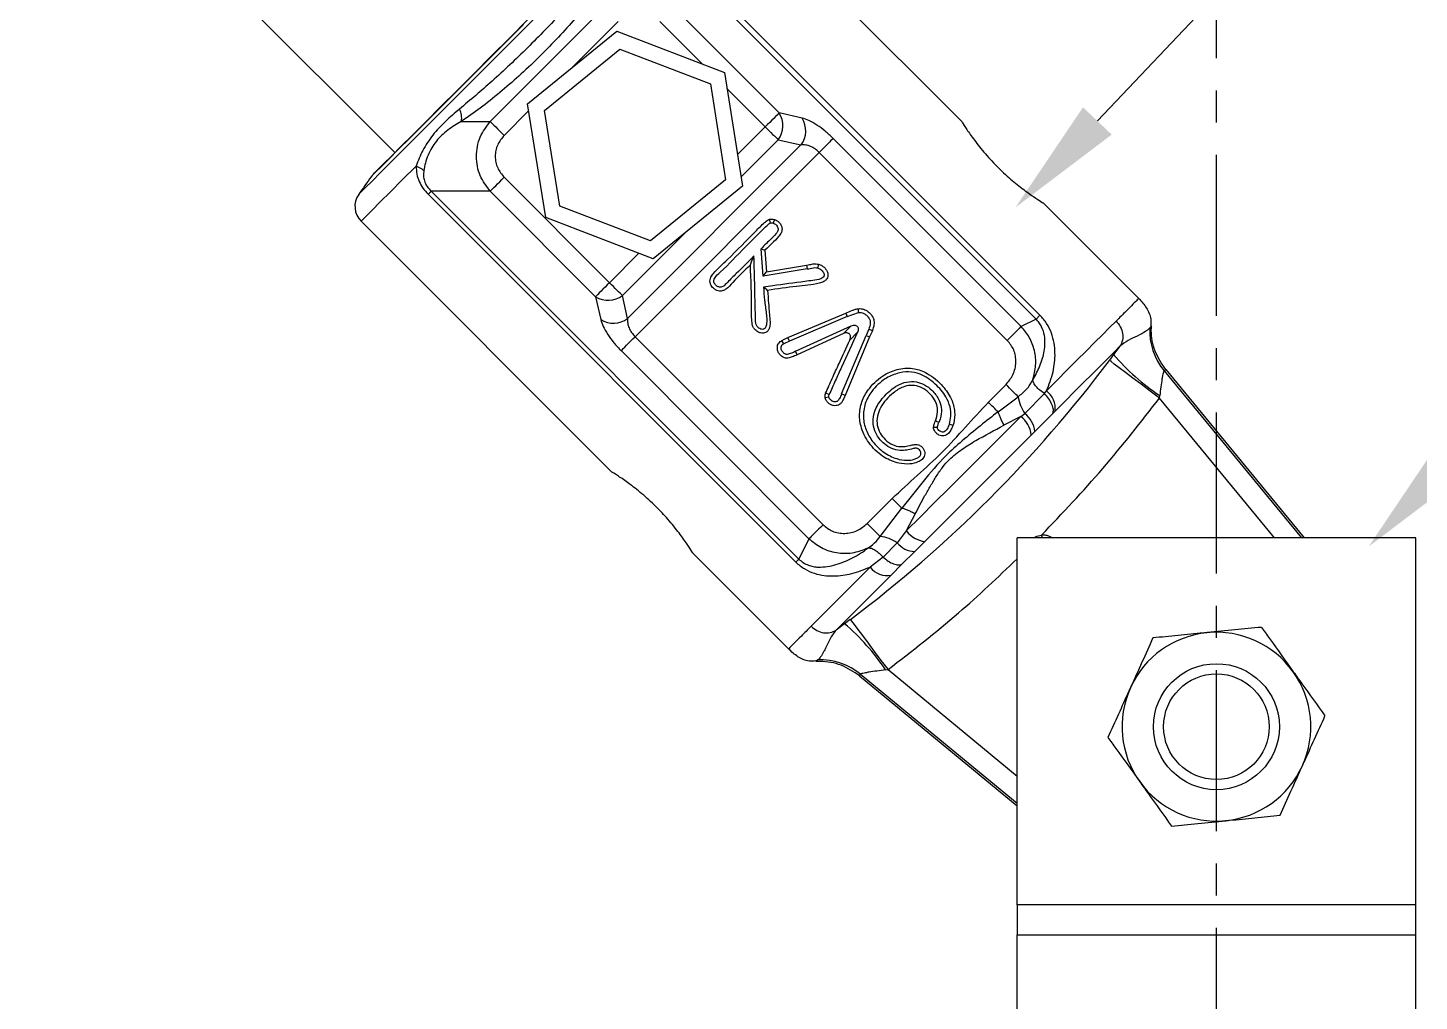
# Model space of a CAD drawing. Header units: millimetres. Extents: x 0 to 42050, y 0 to 29700.
# Drawn here: x 19098 to 20178, y 19697 to 20452 of the extents above; entities that cross this region are included whole.
import ezdxf

# ---------------------------------------------------------------- set-up
doc = ezdxf.new("R2010")
doc.units = ezdxf.units.MM
doc.header["$LTSCALE"] = 50
doc.linetypes.add('CENTERX2', pattern=[4, 2.5, -0.5, 0.5, -0.5])
doc.layers.add('3', color=3, linetype='Continuous')
doc.layers.add('KVC', color=7, linetype='Continuous')

msp = doc.modelspace()

# ---------------------------------------------------------------- linework, layer by layer
at = {"color": 1, "linetype": 'CENTERX2'}
msp.add_line((20020.6, 18428.5), (20020.6, 21860.1), dxfattribs=at)
at = {"layer": '3'}
msp.add_line((19928.2, 20379.8), (20050.1, 20508.6), dxfattribs=at)
for points in [[(19939.3, 20369.2), (19917, 20390.4), (19864.6, 20312.7)], [(20213.6, 20106), (20191.2, 20127.2), (20138.9, 20049.5)]]:
    msp.add_solid(points, dxfattribs=at)
at = {"layer": 'KVC', "color": 3, "linetype": 'Continuous', "lineweight": 25}
for p, q in [((19382.6, 20355.2), (18659.3, 21078.6)), ((19628.3, 20573.9), (19823.1, 20379.1)), ((19883.6, 20229.1), (19602.3, 20510.3)), ((19599.2, 20507.2), (19880.5, 20226)), ((19456.6, 20379.4), (19545.1, 20467.9)), ((19599.2, 20467.9), (19681.1, 20386)), ((19482.5, 20454.8), (19468.4, 20440.7)), ((19471.8, 20444.3), (19486, 20458.5)), ((19495.7, 20464), (19481, 20449.3)), ((19555.9, 20457), (19518.9, 20420)), ((19621.5, 20424), (19588.4, 20457)), ((19457.7, 20430.3), (19471.8, 20444.3)), ((19481, 20449.3), (19466.3, 20434.6)), ((19466.3, 20434.6), (19451.8, 20420.1)), ((19468.4, 20440.7), (19454.5, 20426.7)), ((19454.5, 20426.7), (19440.9, 20413.1)), ((19444, 20416.5), (19457.7, 20430.3)), ((19440.9, 20413.1), (19427.9, 20400.1)), ((19430.8, 20403.3), (19444, 20416.5)), ((19451.8, 20420.1), (19437.7, 20406)), ((19427.9, 20400.1), (19415.6, 20387.9)), ((19418.4, 20390.9), (19430.8, 20403.3)), ((19437.7, 20406), (19424.2, 20392.5)), ((19670.3, 20375.2), (19640.5, 20404.9)), ((19406.9, 20379.4), (19418.4, 20390.9)), ((19424.2, 20392.5), (19411.5, 20379.8)), ((19396.5, 20369.1), (19406.9, 20379.4)), ((19411.5, 20379.8), (19399.7, 20368)), ((19415.6, 20387.9), (19404.3, 20376.6)), ((19434.2, 20379.4), (19456.6, 20379.4)), ((19456.6, 20379.4), (19457.4, 20378.7)), ((19457.4, 20378.7), (19458.3, 20377.7)), ((19458.3, 20377.7), (19459.5, 20376.5)), ((19486.5, 20387.6), (19467.5, 20368.6)), ((19673.7, 20378.7), (19672, 20377)), ((19675.4, 20380.3), (19673.7, 20378.7)), ((19676.9, 20381.8), (19675.4, 20380.3)), ((19678.2, 20383.2), (19676.9, 20381.8)), ((19679.4, 20384.3), (19678.2, 20383.2)), ((19680.4, 20385.3), (19679.4, 20384.3)), ((19681.1, 20386), (19680.4, 20385.3)), ((19698.9, 20382), (19681.1, 20386)), ((19387.5, 20360.1), (19396.5, 20369.1)), ((19399.7, 20368), (19389, 20357.3)), ((19404.3, 20376.6), (19394.2, 20366.5)), ((19459.5, 20376.5), (19460.9, 20375.2)), ((19460.9, 20375.2), (19462.4, 20373.7)), ((19462.4, 20373.7), (19464, 20372)), ((19464, 20372), (19465.7, 20370.3)), ((19465.7, 20370.3), (19467.5, 20368.6)), ((19648.7, 20353.7), (19670.3, 20375.2)), ((19672, 20377), (19670.3, 20375.2)), ((19670.3, 20375.2), (19671.8, 20373.7)), ((19671.8, 20373.7), (19673.2, 20372.2)), ((19673.2, 20372.2), (19674.7, 20370.8)), ((19674.7, 20370.8), (19676, 20369.4)), ((19676, 20369.4), (19677.3, 20368.2)), ((19677.3, 20368.2), (19678.4, 20367.1)), ((19678.4, 20367.1), (19679.4, 20366.1)), ((19385.3, 20357.6), (19377.9, 20350.2)), ((19389, 20357.3), (19379.6, 20347.8)), ((19379.9, 20352.5), (19387.5, 20360.1)), ((19394.2, 20366.5), (19385.3, 20357.6)), ((19698, 20361.2), (19563.3, 20226.5)), ((19680.2, 20365.2), (19651.5, 20336.5)), ((19679.4, 20366.1), (19680.2, 20365.2)), ((19680.2, 20365.2), (19698, 20361.2)), ((19714, 20357.2), (19712.2, 20355.4)), ((19715.7, 20358.9), (19714, 20357.2)), ((19717.3, 20360.5), (19715.7, 20358.9)), ((19718.8, 20362), (19717.3, 20360.5)), ((19720.2, 20363.4), (19718.8, 20362)), ((19721.3, 20364.5), (19720.2, 20363.4)), ((19722.3, 20365.5), (19721.3, 20364.5)), ((19723, 20366.2), (19722.3, 20365.5)), ((19869, 20220.3), (19723, 20366.2)), ((19369.5, 20342), (19373.9, 20346.4)), ((19379.6, 20347.8), (19371.5, 20339.7)), ((19377.9, 20350.2), (19372, 20344.3)), ((19373.9, 20346.4), (19379.9, 20352.5)), ((19569.1, 20212.3), (19712.2, 20355.4)), ((19858.2, 20209.5), (19712.2, 20355.4)), ((19365.1, 20337.4), (19364.2, 20336.5)), ((19371.5, 20339.7), (19364.9, 20333.1)), ((19367.7, 20340), (19365.1, 20337.4)), ((19365.9, 20338.5), (19366.8, 20339.4)), ((19366.8, 20339.4), (19369.5, 20342)), ((19372, 20344.3), (19367.7, 20340)), ((19399.1, 20344.7), (19388.4, 20334)), ((19465.7, 20334.3), (19467.5, 20336.1)), ((19467.5, 20336.1), (19549.3, 20254.2)), ((19356.4, 20324.7), (19354.7, 20323)), ((19359.8, 20328.1), (19356.4, 20324.7)), ((19364.9, 20333.1), (19359.8, 20328.1)), ((19379.1, 20324.7), (19371.3, 20316.9)), ((19388.4, 20334), (19379.1, 20324.7)), ((19409.5, 20323.9), (19409.2, 20323.6)), ((19409.9, 20324.3), (19409.5, 20323.9)), ((19410.1, 20324.5), (19409.9, 20324.3)), ((19410.4, 20324.8), (19410.1, 20324.5)), ((19410.6, 20325.1), (19410.4, 20324.8)), ((19410.9, 20325.3), (19410.6, 20325.1)), ((19456.6, 20325.3), (19410.9, 20325.3)), ((19696.4, 20039.7), (19410.9, 20325.3)), ((19456.6, 20325.3), (19457.4, 20326)), ((19538.5, 20243.4), (19456.6, 20325.3)), ((19457.4, 20326), (19458.3, 20326.9)), ((19458.3, 20326.9), (19459.5, 20328.1)), ((19459.5, 20328.1), (19460.9, 20329.5)), ((19460.9, 20329.5), (19462.4, 20331)), ((19462.4, 20331), (19464, 20332.6)), ((19464, 20332.6), (19465.7, 20334.3)), ((19354.7, 20323), (19354.5, 20322.8)), ((19371.3, 20316.9), (19365, 20310.6)), ((19408.8, 20323.2), (19408.5, 20322.9)), ((19408.5, 20322.9), (19694, 20037.3)), ((19409.2, 20323.6), (19408.8, 20323.2)), ((19885.9, 20316.4), (19960.3, 20241.9)), ((19357.5, 20303.1), (19356.4, 20302)), ((19360.4, 20306), (19357.5, 20303.1)), ((19365, 20310.6), (19360.4, 20306)), ((19551.2, 20107.2), (19356.4, 20302)), ((19356.4, 20302), (19356.4, 20302)), ((19607.8, 20292.7), (19559.3, 20244.3)), ((19549.3, 20254.2), (19572.2, 20277.1)), ((19544.2, 20249.1), (19542.7, 20247.6)), ((19545.8, 20250.8), (19544.2, 20249.1)), ((19547.6, 20252.5), (19545.8, 20250.8)), ((19549.3, 20254.2), (19547.6, 20252.5)), ((19550.8, 20252.7), (19549.3, 20254.2)), ((19552.3, 20251.3), (19550.8, 20252.7)), ((19553.7, 20249.8), (19552.3, 20251.3)), ((19555.1, 20248.5), (19553.7, 20249.8)), ((19556.3, 20247.2), (19555.1, 20248.5)), ((19539.2, 20244.1), (19538.5, 20243.4)), ((19538.5, 20243.4), (19542.5, 20225.6)), ((19540.2, 20245.1), (19539.2, 20244.1)), ((19541.3, 20246.3), (19540.2, 20245.1)), ((19542.7, 20247.6), (19541.3, 20246.3)), ((19557.5, 20246.1), (19556.3, 20247.2)), ((19558.5, 20245.1), (19557.5, 20246.1)), ((19559.3, 20244.3), (19558.5, 20245.1)), ((19563.3, 20226.5), (19559.3, 20244.3)), ((19880.5, 20226), (19883.6, 20229.1)), ((19864.8, 20216.1), (19863.3, 20214.6)), ((19866.1, 20217.4), (19864.8, 20216.1)), ((19867.3, 20218.6), (19866.1, 20217.4)), ((19868.3, 20219.6), (19867.3, 20218.6)), ((19869, 20220.3), (19868.3, 20219.6)), ((19880.5, 20226), (19869, 20220.3)), ((19937.7, 20219.4), (19932.1, 20213.8)), ((19942.7, 20224.4), (19937.7, 20219.4)), ((19970.1, 20220.8), (19968.9, 20219.2)), ((19561.1, 20204.3), (19562.5, 20205.7)), ((19562.5, 20205.7), (19564, 20207.2)), ((19564, 20207.2), (19565.6, 20208.8)), ((19565.6, 20208.8), (19567.4, 20210.6)), ((19567.4, 20210.6), (19569.1, 20212.3)), ((19569.1, 20212.3), (19715.1, 20066.4)), ((19859.9, 20211.2), (19858.2, 20209.5)), ((19861.6, 20212.9), (19859.9, 20211.2)), ((19863.3, 20214.6), (19861.6, 20212.9)), ((19926, 20207.7), (19919.4, 20201.1)), ((19932.1, 20213.8), (19926, 20207.7)), ((19945.7, 20204.9), (19940.8, 20198.4)), ((19945.7, 20204.9), (19941.1, 20200.3)), ((19558.3, 20201.5), (19559, 20202.2)), ((19558.3, 20201.5), (19704.2, 20055.5)), ((19559, 20202.2), (19560, 20203.2)), ((19560, 20203.2), (19561.1, 20204.3)), ((19912.3, 20194), (19904.8, 20186.5)), ((19919.4, 20201.1), (19912.3, 20194)), ((19935.9, 20195.1), (19930.2, 20189.4)), ((19941.1, 20200.3), (19935.9, 20195.1)), ((19940.8, 20198.4), (19937.5, 20194)), ((19938.8, 20193), (19937.5, 20194)), ((19904.8, 20186.5), (19896.9, 20178.6)), ((19924.1, 20183.3), (19917.5, 20176.7)), ((19930.2, 20189.4), (19924.1, 20183.3)), ((19941.3, 20191.1), (19938.8, 20193)), ((19945.1, 20188.2), (19941.3, 20191.1)), ((19950, 20184.6), (19945.1, 20188.2)), ((19955.8, 20180.2), (19950, 20184.6)), ((19980, 20185.9), (19981.2, 20186.9)), ((19980, 20185.9), (20086.8, 20056.3)), ((19981.2, 20186.9), (20088.8, 20056.3)), ((19843.5, 20161.4), (19857.2, 20175.1)), ((19858.6, 20173.8), (19857.2, 20175.1)), ((19860, 20172.4), (19858.6, 20173.8)), ((19861.3, 20171.1), (19860, 20172.4)), ((19896.9, 20178.6), (19888.6, 20170.3)), ((19917.5, 20176.7), (19910.5, 20169.7)), ((19962.2, 20175.4), (19955.8, 20180.2)), ((19969.2, 20170.1), (19962.2, 20175.4)), ((19851, 20154), (19866.6, 20165.7)), ((19862.5, 20169.8), (19861.3, 20171.1)), ((19863.7, 20168.6), (19862.5, 20169.8)), ((19864.8, 20167.5), (19863.7, 20168.6)), ((19865.8, 20166.6), (19864.8, 20167.5)), ((19866.6, 20165.7), (19865.8, 20166.6)), ((19887.1, 20168.2), (19871.8, 20152.8)), ((19887.1, 20168.2), (19888.6, 20170.3)), ((19903.1, 20162.3), (19895.4, 20154.6)), ((19910.5, 20169.7), (19903.1, 20162.3)), ((19976.4, 20164.7), (19969.2, 20170.1)), ((19976.4, 20164.7), (19976.6, 20166.7)), ((20065.7, 20056.3), (19976.4, 20164.7)), ((19844.5, 20160.4), (19843.5, 20161.4)), ((19845.5, 20159.4), (19844.5, 20160.4)), ((19846.5, 20158.4), (19845.5, 20159.4)), ((19847.5, 20157.5), (19846.5, 20158.4)), ((19848.4, 20156.5), (19847.5, 20157.5)), ((19849.3, 20155.6), (19848.4, 20156.5)), ((19850.2, 20154.8), (19849.3, 20155.6)), ((19851, 20154), (19850.2, 20154.8)), ((19868.7, 20150.4), (19871.8, 20152.8)), ((19879.5, 20138.7), (19893.6, 20152.8)), ((19895.4, 20154.6), (19893.6, 20152.8)), ((19868.7, 20150.4), (19855.5, 20143.6)), ((19857.9, 20139.6), (19868.7, 20150.4)), ((19846.8, 20128.5), (19857.9, 20139.6)), ((19866.8, 20126), (19876.9, 20136.1)), ((19879.5, 20138.7), (19876.9, 20136.1)), ((19835.6, 20117.3), (19846.8, 20128.5)), ((19856.5, 20115.7), (19866.8, 20126)), ((19824.3, 20106), (19835.6, 20117.3)), ((19846.1, 20105.3), (19856.5, 20115.7)), ((19813, 20094.7), (19824.3, 20106)), ((19835.5, 20094.7), (19846.1, 20105.3)), ((19749.4, 20067.3), (19768.8, 20086.8)), ((19768.8, 20086.8), (19776.3, 20079.3)), ((19801.8, 20083.5), (19813, 20094.7)), ((19825, 20084.2), (19835.5, 20094.7)), ((19759.5, 20057.2), (19776.3, 20079.3)), ((19790.7, 20072.4), (19801.8, 20083.5)), ((19814.6, 20073.8), (19825, 20084.2)), ((19713.3, 20064.6), (19711.6, 20062.9)), ((19715.1, 20066.4), (19713.3, 20064.6)), ((19749.4, 20067.3), (19759.5, 20057.2)), ((19786.7, 20074.7), (19779.8, 20061.6)), ((19779.8, 20061.6), (19790.7, 20072.4)), ((19804.3, 20063.5), (19814.6, 20073.8)), ((19704.2, 20055.5), (19696.4, 20039.7)), ((19705, 20056.3), (19704.2, 20055.5)), ((19705.9, 20057.2), (19705, 20056.3)), ((19707.1, 20058.4), (19705.9, 20057.2)), ((19708.4, 20059.7), (19707.1, 20058.4)), ((19710, 20061.3), (19708.4, 20059.7)), ((19711.6, 20062.9), (19710, 20061.3)), ((19779.8, 20061.6), (19772.7, 20052.3)), ((19794.2, 20053.4), (19804.3, 20063.5)), ((20175.5, 20056.3), (19865.8, 20056.3)), ((19865.8, 19771.4), (19865.8, 20056.3)), ((19884.8, 20058.3), (19884.8, 20057.7)), ((19884.8, 20057.7), (19884.9, 20057)), ((19884.9, 20057), (19884.9, 20056.4)), ((19884.9, 20056.4), (19884.9, 20056.3)), ((20175.5, 19771.4), (20175.5, 20056.3)), ((19688.3, 19970), (19613.9, 20044.4)), ((19772.7, 20052.3), (19761.8, 20041.1)), ((19776.4, 20035.7), (19786.3, 20045.6)), ((19794.2, 20053.4), (19786.3, 20045.6)), ((19694, 20037.3), (19694.4, 20037.7)), ((19694.4, 20037.7), (19694.7, 20038.1)), ((19694.7, 20038.1), (19695.1, 20038.4)), ((19695.1, 20038.4), (19695.4, 20038.7)), ((19695.4, 20038.7), (19695.7, 20039)), ((19695.7, 20039), (19695.9, 20039.3)), ((19695.9, 20039.3), (19696.2, 20039.5)), ((19696.2, 20039.5), (19696.4, 20039.7)), ((19751.8, 20033.5), (19744.8, 20026.5)), ((19761.8, 20041.1), (19751.8, 20033.5)), ((19768.1, 20027.3), (19776.4, 20035.7)), ((19744.8, 20026.5), (19738.2, 20019.9)), ((19768.1, 20027.3), (19761.6, 20020.8)), ((19731.8, 20013.5), (19725.8, 20007.5)), ((19738.2, 20019.9), (19731.8, 20013.5)), ((19755.4, 20014.6), (19749.5, 20008.7)), ((19761.6, 20020.8), (19755.4, 20014.6)), ((19720.2, 20001.9), (19715, 19996.7)), ((19725.8, 20007.5), (19720.2, 20001.9)), ((19743.9, 20003.1), (19738.7, 19997.9)), ((19749.5, 20008.7), (19743.9, 20003.1)), ((19710.2, 19991.9), (19705.9, 19987.6)), ((19715, 19996.7), (19710.2, 19991.9)), ((19731.9, 19989.5), (19725.3, 19984.5)), ((19733.8, 19993), (19729.4, 19988.6)), ((19736.3, 19992.8), (19731.9, 19989.5)), ((19738.7, 19997.9), (19733.8, 19993)), ((19736.3, 19992.8), (19737.3, 19991.5)), ((19737.3, 19991.5), (19739.2, 19988.9)), ((19739.2, 19988.9), (19742.1, 19985.1)), ((19729.4, 19988.6), (19725.3, 19984.5)), ((19742.1, 19985.1), (19745.7, 19980.3)), ((19745.7, 19980.3), (19750.1, 19974.5)), ((19750.1, 19974.5), (19754.9, 19968)), ((19754.9, 19968), (19760.1, 19961.1)), ((19711.1, 19961.4), (19709.5, 19960.2)), ((19709.5, 19960.2), (19709.6, 19960.3)), ((19760.1, 19961.1), (19765.6, 19953.9)), ((19743.4, 19949.1), (19744.3, 19950.3)), ((19743.4, 19949.1), (19865.8, 19848.2)), ((19744.3, 19950.3), (19865.8, 19850.2)), ((19763.6, 19953.7), (19765.6, 19953.9)), ((19765.6, 19953.9), (19865.8, 19871.3)), ((20175.5, 19771.4), (19865.8, 19771.4)), ((19865.8, 19771.4), (19865.8, 19748.1)), ((20175.5, 19748.1), (20175.5, 19771.4)), ((19865.8, 19748.1), (20175.5, 19748.1)), ((19865.8, 18964.4), (19865.8, 19748.1)), ((20175.5, 18964.4), (20175.5, 19748.1))]:
    msp.add_line(p, q, dxfattribs=at)
at = {"layer": 'KVC', "color": 7, "linetype": 'Continuous', "lineweight": 25}
for p, q in [((19485.7, 20393), (19555, 20449.4)), ((19555, 20449.4), (19638.5, 20417.5)), ((19498.9, 20388), (19557.3, 20435.4)), ((19557.3, 20435.4), (19627.6, 20408.6)), ((19638.5, 20417.5), (19652.7, 20329.2)), ((19627.6, 20408.6), (19639.5, 20334.2)), ((19499.8, 20304.8), (19485.7, 20393)), ((19510.7, 20313.6), (19498.9, 20388)), ((19639.5, 20334.2), (19581.1, 20286.8)), ((19652.7, 20329.2), (19583.3, 20272.8)), ((19581.1, 20286.8), (19510.7, 20313.6)), ((19583.3, 20272.8), (19499.8, 20304.8)), ((19677.4, 20303.3), (19676.5, 20300.5)), ((19668.5, 20259.2), (19667, 20280.6)), ((19667, 20280.6), (19670, 20279.4)), ((19658.7, 20268.1), (19659.9, 20271.1)), ((19659.9, 20271.1), (19660.7, 20273.1)), ((19660.7, 20273.1), (19661.5, 20275.1)), ((19670, 20279.4), (19671.2, 20262.6)), ((19702.9, 20264.9), (19668.5, 20259.2)), ((19668.5, 20259.2), (19671.2, 20262.6)), ((19671.2, 20262.6), (19702.3, 20267.8)), ((19702.3, 20267.8), (19702.9, 20264.9)), ((19670.3, 20249.8), (19668.9, 20250.9)), ((19671.2, 20249.1), (19670.3, 20249.8)), ((19672.1, 20248.3), (19671.2, 20249.1)), ((19687.9, 20211.6), (19732.7, 20230.6)), ((19733.9, 20227.9), (19689.1, 20208.9)), ((19732.7, 20230.6), (19733.9, 20227.9)), ((19733.9, 20227.9), (19742.7, 20231.1)), ((19742.2, 20234), (19742.7, 20231.1)), ((19693.7, 20201), (19737, 20220.8)), ((19737, 20220.8), (19730.9, 20214.8)), ((19742, 20215.8), (19735.9, 20209.7)), ((19750.7, 20218.2), (19748.6, 20213.3)), ((19753.4, 20217), (19750.7, 20218.2)), ((19753.4, 20217), (19751.3, 20212.1)), ((19684.6, 20206.8), (19683.1, 20209.4)), ((19689.1, 20208.9), (19684.6, 20206.8)), ((19689.1, 20208.9), (19687.9, 20211.6)), ((19730.9, 20214.8), (19694.9, 20198.3)), ((19729.5, 20168), (19748.6, 20213.3)), ((19751.3, 20212.1), (19732.2, 20166.8)), ((19748.6, 20213.3), (19751.3, 20212.1)), ((19694.9, 20198.3), (19693.7, 20201)), ((19719.7, 20165.4), (19716.8, 20164.9)), ((19719.8, 20167.4), (19717.1, 20168.4)), ((19732.2, 20166.8), (19729.5, 20168))]:
    msp.add_line(p, q, dxfattribs=at)
for radius in [48.9, 41]:
    msp.add_circle((20020.6, 19909.6), radius, dxfattribs=at)
at = {"layer": 'KVC', "color": 3, "linetype": 'Continuous', "lineweight": 25}
for centre, radius, start, end in [((19418.4, 20382), 16.1, 350.6413, 25.8793), ((19665.4, 20376.2), 18.5, 323.436, 31.8913), ((19683.2, 20372.2), 18.5, 323.4342, 31.8931), ((20190, 19740.3), 1018.5, 144.1691, 145.1141), ((19377.5, 20327), 16.3, 135, 144.1691), ((19394.2, 20329.2), 16.2, 47.7986, 72.5775), ((19367.9, 20313.5), 16.3, 145.1141, 225), ((19548.3, 20259.1), 18.5, 238.1069, 306.5651), ((19552.3, 20241.3), 18.5, 238.1069, 306.5651), ((20017.8, 20217), 49, 177.4673, 219.4473), ((19126.6, 20803.7), 1014.6, 306.9404, 323.0596), ((20073.3, 20311.8), 174.4, 220.5512, 236.3231), ((19901.3, 20172), 35.3, 190.2983, 213.0945), ((19878.2, 20156.5), 17.3, 353.7939, 52.9899), ((19859.4, 20136.8), 20.2, 5.4114, 52.0934), ((19855.7, 20133.5), 21.3, 6.9169, 52.4749), ((19756.8, 20029.2), 28.1, 55.4419, 84.4677), ((19796.7, 20074.5), 21.3, 217.5267, 263.0811), ((19786.9, 20063.8), 18.2, 218.8646, 268.0274), ((19765, 20043.5), 16.6, 217.2879, 280.8221), ((19618.5, 19857), 174.4, 33.6765, 49.4494), ((19713.2, 19912.5), 49, 50.5525, 92.5366)]:
    msp.add_arc(centre, radius, start, end, dxfattribs=at)
at = {"layer": 'KVC', "color": 7, "linetype": 'Continuous', "lineweight": 25}
for start, end in [(95.6081, 155.6081), (35.6081, 95.6081), (335.6081, 35.6081), (155.6081, 215.6081), (275.6081, 335.6081), (215.6081, 275.6081)]:
    msp.add_arc((20020.6, 19909.6), 73.3, start, end, dxfattribs=at)
at = {"layer": 'KVC', "color": 7, "linetype": 'Continuous', "lineweight": 25, "extrusion": (9.30195e-17, 2.04e-14, -1)}
msp.add_ellipse((19724.2, 20166.1), major_axis=(7.54, -0.03), ratio=0.939502, start_param=2.968791, end_param=3.458571, dxfattribs=at)
at = {"layer": 'KVC', "color": 7, "linetype": 'Continuous', "lineweight": 25, "extrusion": (0, 0, -1)}
msp.add_ellipse((19727.2, 20166.1), major_axis=(7.54, -0.03), ratio=0.939502, start_param=3.031326, end_param=3.319594, dxfattribs=at)
at = {"layer": 'KVC', "color": 3, "linetype": 'Continuous', "lineweight": 25}
for points, knots in [([(19535.2, 20490.2), (19527.7, 20481.5), (19512.3, 20463.6), (19485.8, 20436.5), (19458.7, 20410.7), (19441.2, 20396.1), (19432.8, 20389)], [0, 0, 0, 0, 0.244445, 0.502939, 0.760795, 1, 1, 1, 1]), ([(19545.1, 20487.7), (19541.4, 20482.8), (19534, 20472.7), (19521.4, 20457.7), (19507.9, 20442.8), (19493.7, 20428.4), (19479, 20414.6), (19464, 20401.6), (19449, 20389.6), (19439.1, 20382.8), (19434.2, 20379.4)], [0, 0, 0, 0, 0.124001, 0.250292, 0.374441, 0.500433, 0.626859, 0.750189, 0.876517, 1, 1, 1, 1]), ([(19432.8, 20389), (19429.1, 20385.9), (19421.6, 20379.6), (19411.8, 20369.1), (19403.8, 20357), (19400.7, 20348.8), (19399.1, 20344.7)], [0, 0, 0, 0, 0.250606, 0.500492, 0.750006, 1, 1, 1, 1]), ([(19434.2, 20379.4), (19432.4, 20378.4), (19428.8, 20376.3), (19423.7, 20372.7), (19418.9, 20368.7), (19414.7, 20364.2), (19411.1, 20359), (19408.2, 20353.2), (19406.2, 20347.1), (19405.5, 20343.2), (19405.1, 20341.2)], [0, 0, 0, 0, 0.125651, 0.25112, 0.38396, 0.500226, 0.624372, 0.749078, 0.874355, 1, 1, 1, 1]), ([(19456.6, 20325.3), (19453.8, 20329.1), (19447.8, 20337.1), (19445.1, 20352.3), (19447.8, 20367.6), (19453.8, 20375.5), (19456.6, 20379.4)], [0, 0, 0, 0, 0.242968, 0.5, 0.757032, 1, 1, 1, 1]), ([(19723, 20366.2), (19721, 20368.2), (19716.8, 20372.1), (19710.3, 20376.9), (19704, 20380.4), (19700.6, 20381.5), (19698.9, 20382)], [0, 0, 0, 0, 0.241358, 0.493335, 0.749025, 1, 1, 1, 1]), ([(19823, 20379), (19823, 20379.1), (19822.8, 20379.4), (19825.4, 20375.2), (19830.6, 20367.5), (19838.5, 20357.1), (19848.5, 20346), (19859.4, 20335.6), (19870.1, 20327), (19879, 20320.7), (19885, 20316.8), (19885.6, 20316.5), (19885.8, 20316.3)], [0, 0, 0, 0, 0.055171, 0.159528, 0.265351, 0.373506, 0.481282, 0.586391, 0.690767, 0.797413, 0.90585, 1, 1, 1, 1]), ([(19467.5, 20368.6), (19465.6, 20366.3), (19462.7, 20362.8), (19460.9, 20356.9), (19460.4, 20352.3), (19460.9, 20347.7), (19462.7, 20341.9), (19465.6, 20338.4), (19467.5, 20336.1)], [0, 0, 0, 0, 0.244671, 0.372853, 0.5, 0.627024, 0.755327, 1, 1, 1, 1]), ([(19712.2, 20355.4), (19711.2, 20356.3), (19709, 20358.3), (19705.3, 20360.2), (19701.5, 20361.3), (19699.2, 20361.2), (19698, 20361.2)], [0, 0, 0, 0, 0.231342, 0.475993, 0.719578, 1, 1, 1, 1]), ([(19399.1, 20344.7), (19399.2, 20342.6), (19399.4, 20338.7), (19401.3, 20332.9), (19404.2, 20327.5), (19407.1, 20324.4), (19408.5, 20322.9)], [0, 0, 0, 0, 0.276855, 0.526408, 0.762171, 1, 1, 1, 1]), ([(19405.1, 20341.2), (19405, 20339.9), (19404.7, 20337.4), (19405.4, 20333.2), (19407.3, 20328.9), (19409.7, 20326.5), (19410.9, 20325.3)], [0, 0, 0, 0, 0.272373, 0.499882, 0.749433, 1, 1, 1, 1]), ([(19960.3, 20242), (19960, 20241.7), (19959.6, 20241.3), (19956.1, 20237.8), (19950.7, 20232.4), (19945.4, 20227.1), (19942.7, 20224.4)], [0, 0, 0, 0, 0.2499999, 0.4999999, 0.7499995, 1, 1, 1, 1]), ([(19960.3, 20242), (19962.4, 20239.6), (19966.7, 20235), (19969.9, 20227.3), (19969.8, 20222.3), (19969.7, 20220.5)], [0, 0, 0, 0, 0.3933852, 0.7754499, 1, 1, 1, 1]), ([(19563.3, 20226.5), (19563.3, 20225.3), (19563.2, 20223), (19564.3, 20219.2), (19566.2, 20215.5), (19568.2, 20213.4), (19569.1, 20212.3)], [0, 0, 0, 0, 0.280407, 0.524001, 0.768644, 1, 1, 1, 1]), ([(19888.6, 20170.3), (19890.6, 20175.2), (19894.3, 20184.6), (19895.9, 20199.7), (19893.9, 20212.6), (19889.2, 20222.7), (19885.4, 20227), (19883.6, 20229.1)], [0, 0, 0, 0, 0.258211, 0.499504, 0.751868, 0.8802, 1, 1, 1, 1]), ([(19542.5, 20225.6), (19543, 20223.9), (19544.1, 20220.5), (19547.7, 20214.2), (19552.4, 20207.7), (19556.4, 20203.5), (19558.3, 20201.5)], [0, 0, 0, 0, 0.250978, 0.506664, 0.758646, 1, 1, 1, 1]), ([(19878, 20178.8), (19879, 20182.6), (19880.9, 20190), (19879.7, 20201.5), (19875.9, 20212), (19871.3, 20217.5), (19869, 20220.3)], [0, 0, 0, 0, 0.260581, 0.514953, 0.761292, 1, 1, 1, 1]), ([(19878, 20178.8), (19879, 20180.6), (19881.1, 20184.1), (19883.6, 20189.8), (19885.6, 20195.4), (19887, 20201.2), (19887.6, 20207.1), (19887.3, 20213.3), (19885.6, 20218.9), (19883.1, 20223.2), (19881.3, 20225.1), (19880.5, 20226)], [0, 0, 0, 0, 0.1251571, 0.2499458, 0.3842273, 0.4992674, 0.6242935, 0.7491873, 0.8751253, 0.9395561, 1, 1, 1, 1]), ([(19942.7, 20224.4), (19943.9, 20223), (19946.3, 20220.1), (19948, 20214.8), (19948, 20209.4), (19946.5, 20206.4), (19945.7, 20204.9)], [0, 0, 0, 0, 0.250002, 0.500001, 0.749998, 1, 1, 1, 1]), ([(19968.9, 20219.2), (19968.8, 20219.1), (19968.5, 20218.7), (19967.5, 20217.8), (19964.9, 20215.9), (19959.4, 20212.8), (19951.7, 20209.6), (19947.8, 20206.5), (19945.7, 20204.9)], [0, 0, 0, 0, 0.069727, 0.158578, 0.267617, 0.515846, 0.753064, 1, 1, 1, 1]), ([(19981.2, 20186.9), (19978.1, 20191.5), (19972, 20200.6), (19969.8, 20213), (19970.1, 20219.6), (19970.1, 20220.8)], [0, 0, 0, 0, 0.451321, 0.902623, 1, 1, 1, 1]), ([(19857.2, 20175.1), (19859.2, 20177.6), (19862.3, 20181.3), (19864.4, 20187.5), (19865, 20192.5), (19864.7, 20197.4), (19863, 20203.5), (19860, 20207.1), (19858.2, 20209.5)], [0, 0, 0, 0, 0.247484, 0.379031, 0.508931, 0.637282, 0.764819, 1, 1, 1, 1]), ([(19980, 20185.9), (19979.9, 20185.9), (19979.7, 20185.7), (19979.3, 20184.3), (19978.8, 20182.1), (19978.2, 20178.6), (19977.4, 20173.4), (19976.9, 20168.9), (19976.6, 20166.7)], [0, 0, 0, 0, 0.123008, 0.250582, 0.369402, 0.500262, 0.749704, 1, 1, 1, 1]), ([(19866.6, 20165.7), (19868.9, 20167.6), (19872.4, 20170.4), (19875.7, 20174.7), (19877.1, 20177.1), (19877.8, 20178.4), (19878, 20178.7), (19878, 20178.8), (19878, 20178.8), (19878, 20178.8), (19878, 20178.8), (19878, 20178.8), (19878, 20178.8), (19878, 20178.8)], [0, 0, 0, 0, 0.49879, 0.748778, 0.937185, 0.984235, 0.996025, 0.998989, 0.999738, 0.999931, 0.999978, 0.999993, 1, 1, 1, 1]), ([(19887.1, 20168.2), (19885.9, 20169), (19883.4, 20170.7), (19880.5, 20173.6), (19878.5, 20176.4), (19878.2, 20178), (19878, 20178.8)], [0, 0, 0, 0, 0.245739, 0.501013, 0.755745, 1, 1, 1, 1]), ([(19884.8, 20058.3), (19900.9, 20075.3), (19933.2, 20109.2), (19962, 20146.2), (19976.4, 20164.7)], [0, 0, 0, 0, 0.5, 1, 1, 1, 1]), ([(19893.6, 20152.8), (19893.8, 20153.7), (19894.3, 20155.6), (19893.1, 20159.7), (19890.7, 20164.1), (19888.2, 20166.8), (19887.1, 20168.2)], [0, 0, 0, 0, 0.24255, 0.5, 0.75745, 1, 1, 1, 1]), ([(19768.8, 20086.8), (19775.3, 20092.7), (19788.2, 20104.7), (19808, 20122.3), (19825.6, 20142.1), (19837.5, 20155), (19843.5, 20161.4)], [0, 0, 0, 0, 0.2501471, 0.500261, 0.7501287, 1, 1, 1, 1]), ([(19851, 20154), (19846.4, 20150.4), (19837, 20143.1), (19823.4, 20131.8), (19807.9, 20118), (19792.7, 20100), (19781.8, 20086.2), (19776.3, 20079.3)], [0, 0, 0, 0, 0.164658, 0.337861, 0.50005, 0.749934, 1, 1, 1, 1]), ([(19851, 20154), (19851.2, 20153.2), (19851.8, 20151.6), (19852.9, 20149), (19854.1, 20146.2), (19855.1, 20144.5), (19855.5, 20143.6)], [0, 0, 0, 0, 0.247875, 0.50005, 0.752199, 1, 1, 1, 1]), ([(19786.7, 20074.7), (19787.9, 20077.1), (19790.3, 20081.9), (19794.3, 20089.1), (19798.6, 20096.5), (19803, 20103.9), (19807.7, 20110.9), (19814.1, 20118.3), (19822.9, 20125.2), (19837.3, 20133.9), (19848.2, 20139.7), (19855.5, 20143.6)], [0, 0, 0, 0, 0.079925, 0.163357, 0.250332, 0.334914, 0.419446, 0.500153, 0.625205, 0.749837, 1, 1, 1, 1]), ([(19584, 20081.8), (19580.3, 20085.2), (19573.1, 20091.9), (19562.8, 20099.6), (19555, 20104.9), (19550.8, 20107.5), (19551.2, 20107.3), (19551.3, 20107.3)], [0, 0, 0, 0, 0.221373, 0.442585, 0.667684, 0.893947, 1, 1, 1, 1]), ([(19614, 20044.5), (19614, 20044.4), (19614.4, 20043.7), (19612.7, 20046.5), (19608.7, 20052.7), (19601.7, 20062.3), (19593.2, 20072.6), (19586.8, 20079), (19584, 20081.8)], [0, 0, 0, 0, 0.024592, 0.224982, 0.425907, 0.631516, 0.839045, 1, 1, 1, 1]), ([(19786.7, 20074.7), (19785.8, 20075.2), (19784, 20076.2), (19781.3, 20077.4), (19778.7, 20078.5), (19777.1, 20079), (19776.3, 20079.3)], [0, 0, 0, 0, 0.247801, 0.499946, 0.752125, 1, 1, 1, 1]), ([(19715.1, 20066.4), (19717.4, 20064.5), (19721.1, 20061.6), (19727.1, 20059.8), (19732, 20059.5), (19737, 20060.1), (19743.2, 20062.2), (19746.9, 20065.3), (19749.4, 20067.3)], [0, 0, 0, 0, 0.23518, 0.362605, 0.491072, 0.620856, 0.752517, 1, 1, 1, 1]), ([(19704.2, 20055.5), (19707.3, 20053), (19713.6, 20047.9), (19725.4, 20044.2), (19738.1, 20043.8), (19746.1, 20046.8), (19750.2, 20048.4)], [0, 0, 0, 0, 0.24011, 0.488565, 0.734641, 1, 1, 1, 1]), ([(19750.2, 20048.4), (19750.2, 20048.4), (19750.2, 20048.4), (19750.2, 20048.4), (19750.2, 20048.4), (19750.2, 20048.4), (19750.2, 20048.4), (19750.3, 20048.5), (19750.7, 20048.8), (19752.5, 20049.9), (19755.7, 20052.5), (19758.1, 20055.5), (19759.5, 20057.2)], [0, 0, 0, 0, 0.000011, 0.000054, 0.00016, 0.000558, 0.002095, 0.00815, 0.031982, 0.126833, 0.499918, 1, 1, 1, 1]), ([(19879.2, 20056.3), (19879.5, 20056.5), (19881.1, 20057.7), (19883.1, 20058.1), (19884.8, 20058.3)], [0, 0, 0, 0, 0.189315, 1, 1, 1, 1]), ([(19892.8, 20056.3), (19892, 20056.7), (19890.4, 20057.6), (19887.7, 20058.3), (19885.7, 20058.3), (19884.8, 20058.3)], [0, 0, 0, 0, 0.309146, 0.654438, 1, 1, 1, 1]), ([(19696.4, 20039.7), (19697.5, 20038.7), (19699.8, 20036.7), (19703.6, 20034.9), (19707.6, 20033.8), (19712.5, 20033.3), (19718.5, 20033.8), (19725.1, 20035.3), (19731.7, 20037.6), (19738, 20040.5), (19744.2, 20044.1), (19748.2, 20046.9), (19750.2, 20048.4)], [0, 0, 0, 0, 0.058454, 0.123096, 0.181967, 0.250602, 0.375513, 0.500983, 0.625908, 0.750375, 0.874906, 1, 1, 1, 1]), ([(19750.2, 20048.4), (19751, 20048.3), (19752.6, 20048.3), (19755.6, 20046.8), (19758.8, 20044.4), (19760.8, 20042.2), (19761.8, 20041.1)], [0, 0, 0, 0, 0.242058, 0.495947, 0.751995, 1, 1, 1, 1]), ([(19694, 20037.3), (19696.2, 20035.4), (19700.7, 20031.6), (19708.4, 20028.4), (19716, 20026.8), (19725.7, 20026.4), (19737.8, 20027.9), (19747, 20031.6), (19751.8, 20033.5)], [0, 0, 0, 0, 0.125202, 0.250806, 0.376, 0.501379, 0.742027, 1, 1, 1, 1]), ([(19761.8, 20041.1), (19763.1, 20040), (19765.8, 20037.9), (19769.9, 20035.8), (19773.7, 20034.9), (19775.5, 20035.4), (19776.4, 20035.7)], [0, 0, 0, 0, 0.243437, 0.500002, 0.756568, 1, 1, 1, 1]), ([(19765.6, 19953.9), (19784.1, 19968.3), (19818.9, 19995.3), (19850.9, 20025.6), (19865.8, 20039.9)], [0, 0, 0, 0, 0.531471, 1, 1, 1, 1]), ([(19705.9, 19987.6), (19703.2, 19984.9), (19697.8, 19979.5), (19692.5, 19974.2), (19689, 19970.7), (19688.5, 19970.2), (19688.3, 19970)], [0, 0, 0, 0, 0.25, 0.5, 0.75, 1, 1, 1, 1]), ([(19705.9, 19987.6), (19707.3, 19986.4), (19710.2, 19983.9), (19715.5, 19982.3), (19720.9, 19982.3), (19723.8, 19983.8), (19725.3, 19984.5)], [0, 0, 0, 0, 0.249998, 0.500002, 0.749999, 1, 1, 1, 1]), ([(19725.3, 19984.5), (19724.3, 19983.4), (19722.4, 19981.2), (19720.7, 19978), (19719.4, 19975.3), (19718.4, 19973.2), (19717.3, 19970.9), (19716.2, 19968.7), (19715, 19966.5), (19713.8, 19964.5), (19712.6, 19962.9), (19711.7, 19961.8), (19711.3, 19961.5), (19711.1, 19961.4)], [0, 0, 0, 0, 0.143084, 0.273423, 0.342414, 0.413521, 0.484128, 0.575151, 0.645955, 0.732479, 0.827893, 0.916375, 1, 1, 1, 1]), ([(19709.6, 19960.6), (19707.8, 19960.5), (19704.5, 19960.2), (19699.7, 19961.6), (19694.1, 19964.6), (19690.7, 19967.8), (19688.3, 19970)], [0, 0, 0, 0, 0.219989, 0.412936, 0.604604, 1, 1, 1, 1]), ([(19743.4, 19949.1), (19738.8, 19952.2), (19729.6, 19958.3), (19717.3, 19960.4), (19710.6, 19960.2), (19709.5, 19960.2)], [0, 0, 0, 0, 0.451274, 0.902535, 1, 1, 1, 1]), ([(19763.6, 19953.7), (19761.4, 19953.4), (19756.9, 19952.8), (19751.6, 19952.1), (19748.1, 19951.4), (19746, 19951), (19744.6, 19950.6), (19744.4, 19950.4), (19744.3, 19950.3)], [0, 0, 0, 0, 0.250384, 0.499911, 0.630834, 0.749677, 0.87712, 1, 1, 1, 1])]:
    msp.add_open_spline(points, degree=3, knots=knots, dxfattribs=at)
at = {"layer": 'KVC', "color": 7, "linetype": 'Continuous', "lineweight": 25}
for points, knots in [([(19658.7, 20268.1), (19654, 20263.6), (19647.6, 20257.5), (19641.1, 20250), (19637.4, 20247.9), (19634.9, 20247.6), (19632.6, 20248.2), (19630.3, 20249.6), (19628.4, 20251.6), (19627.3, 20254.2), (19627.2, 20256.5), (19628.1, 20259.1), (19632.6, 20264.5), (19644.8, 20275.7), (19657.9, 20289.2), (19668.1, 20299.6), (19671.8, 20302.8), (19673.2, 20303.3), (19673.6, 20303.5)], [0, 0, 0, 0, 0.174962, 0.241932, 0.264658, 0.287604, 0.307491, 0.328316, 0.359668, 0.380791, 0.401993, 0.421427, 0.453044, 0.59152, 0.871252, 0.958845, 0.989248, 1, 1, 1, 1]), ([(19677.4, 20303.3), (19678.3, 20302.9), (19680.1, 20302.1), (19682, 20300), (19683.2, 20297.6), (19683.4, 20295.1), (19682.6, 20292.4), (19678.1, 20287), (19673.7, 20282.8), (19670, 20279.4)], [0, 0, 0, 0, 0.092558, 0.185169, 0.264892, 0.344837, 0.418401, 0.525447, 1, 1, 1, 1]), ([(19673.6, 20303.5), (19673.9, 20303.5), (19674.6, 20303.7), (19675.9, 20303.7), (19676.8, 20303.4), (19677.4, 20303.3)], [0, 0, 0, 0, 0.2692333, 0.538394, 1, 1, 1, 1]), ([(19674.3, 20300.6), (19674.2, 20301), (19674, 20301.7), (19673.8, 20302.7), (19673.6, 20303.2), (19673.6, 20303.5)], [0, 0, 0, 0, 0.436601, 0.718298, 1, 1, 1, 1]), ([(19661.5, 20275.1), (19656.9, 20270.4), (19650.1, 20263.5), (19642, 20255.8), (19638.4, 20251.7), (19636, 20250.7), (19634.7, 20250.7), (19633.3, 20251.2), (19631.9, 20252.3), (19630.7, 20253.7), (19630.2, 20255.2), (19630.3, 20256.5), (19631.7, 20259.3), (19640.7, 20267.1), (19652.6, 20280.1), (19665.2, 20292.3), (19671.4, 20298.6), (19673.5, 20300.3), (19674.2, 20300.6), (19674.3, 20300.6)], [0, 0, 0, 0, 0.181439, 0.272158, 0.317611, 0.330081, 0.342651, 0.353939, 0.372106, 0.39181, 0.403455, 0.415142, 0.429187, 0.488606, 0.745013, 0.927166, 0.978825, 0.99627, 1, 1, 1, 1]), ([(19676.5, 20300.5), (19677.1, 20300.2), (19678.3, 20299.7), (19679.5, 20298.3), (19680.2, 20296.8), (19680.4, 20295.3), (19679.8, 20293.7), (19676.8, 20290), (19672.2, 20285.8), (19668.3, 20282), (19667, 20280.6)], [0, 0, 0, 0, 0.072333, 0.144648, 0.200195, 0.256015, 0.304749, 0.391116, 0.783904, 1, 1, 1, 1]), ([(19674.3, 20300.6), (19674.7, 20300.7), (19675.4, 20300.8), (19676.1, 20300.6), (19676.5, 20300.5)], [0, 0, 0, 0, 0.481941, 1, 1, 1, 1]), ([(19668.9, 20250.9), (19669.1, 20247.5), (19669.5, 20240.6), (19671.2, 20230.6), (19671.8, 20223.2), (19670.5, 20219.4), (19669.8, 20218.6), (19669, 20218.1), (19667.9, 20218), (19666.6, 20218.2), (19665.1, 20219.1), (19663.8, 20220.4), (19662.6, 20222.8), (19662.8, 20226.4), (19662.4, 20235.9), (19662.1, 20252.2), (19661.7, 20267), (19661.5, 20275.1)], [0, 0, 0, 0, 0.108199, 0.218025, 0.325337, 0.336028, 0.346816, 0.356808, 0.36727, 0.380707, 0.39839, 0.42231, 0.435714, 0.483875, 0.531401, 0.742496, 1, 1, 1, 1]), ([(19672.1, 20248.3), (19672.3, 20244.9), (19672.9, 20237.7), (19673.4, 20228.7), (19674.2, 20222.2), (19673.5, 20218.8), (19672.4, 20216.8), (19670.7, 20215.5), (19668.7, 20215), (19666.6, 20215.1), (19664.1, 20216.1), (19662.1, 20217.9), (19660.4, 20220.1), (19659.5, 20225.3), (19659.9, 20241.3), (19659.2, 20256.5), (19658.7, 20268.1)], [0, 0, 0, 0, 0.108574, 0.23013, 0.290942, 0.314864, 0.339009, 0.360962, 0.38063, 0.404694, 0.428654, 0.464089, 0.489637, 0.515377, 0.631065, 1, 1, 1, 1]), ([(19710.9, 20265.7), (19711.5, 20265.5), (19713.1, 20264.9), (19714.7, 20263.3), (19715.8, 20261.5), (19716, 20260.4), (19715.9, 20259.5), (19715.6, 20258.8), (19714.8, 20258), (19712.1, 20256.5), (19707.2, 20256), (19694.8, 20254.4), (19682, 20252.6), (19671.3, 20251.2), (19668.9, 20250.9)], [0, 0, 0, 0, 0.032043, 0.091222, 0.114707, 0.138418, 0.15182, 0.162319, 0.177457, 0.210312, 0.321995, 0.431976, 0.871894, 1, 1, 1, 1]), ([(19711.6, 20268.6), (19712.5, 20268.3), (19714.7, 20267.5), (19717.1, 20265.1), (19718.7, 20262.4), (19719, 20260.1), (19718.7, 20258.1), (19717.6, 20256.4), (19715.4, 20254.8), (19707.7, 20252.4), (19692.9, 20251.5), (19679.6, 20249.5), (19672.1, 20248.3)], [0, 0, 0, 0, 0.044863, 0.114423, 0.154797, 0.195491, 0.223635, 0.251927, 0.289517, 0.350721, 0.636203, 1, 1, 1, 1]), ([(19702.3, 20267.8), (19703.1, 20268), (19705, 20268.3), (19708.1, 20269.1), (19710.4, 20268.8), (19711.6, 20268.6)], [0, 0, 0, 0, 0.257232, 0.621873, 1, 1, 1, 1]), ([(19702.9, 20264.9), (19703.7, 20265), (19705.2, 20265.4), (19707.6, 20265.9), (19709.5, 20266), (19710.6, 20265.8), (19710.9, 20265.7)], [0, 0, 0, 0, 0.2960621, 0.5921345, 0.8910728, 1, 1, 1, 1]), ([(19711.6, 20268.6), (19711.5, 20268.2), (19711.3, 20267.2), (19711, 20266.2), (19710.9, 20265.7)], [0, 0, 0, 0, 0.499999, 1, 1, 1, 1]), ([(19732.7, 20230.6), (19734.3, 20231.3), (19736.6, 20232.3), (19739.7, 20233.5), (19741.4, 20233.9), (19742.2, 20234)], [0, 0, 0, 0, 0.497086, 0.74697, 1, 1, 1, 1]), ([(19742.2, 20234), (19743.3, 20234.1), (19745.4, 20234.2), (19748.8, 20232.9), (19751.9, 20230.4), (19754.4, 20226.9), (19755.1, 20222.4), (19754.2, 20219.2), (19753.5, 20217.4), (19753.4, 20217)], [0, 0, 0, 0, 0.127277, 0.254431, 0.426483, 0.607627, 0.763058, 0.950035, 1, 1, 1, 1]), ([(19742.7, 20231.1), (19743.3, 20231.1), (19744.7, 20231.2), (19746.9, 20230.5), (19748.9, 20229), (19750.7, 20227.1), (19751.7, 20224.9), (19752, 20221.9), (19751.2, 20219.7), (19750.6, 20218.2)], [0, 0, 0, 0, 0.104704, 0.218416, 0.357683, 0.514316, 0.632639, 0.742377, 1, 1, 1, 1]), ([(19742, 20215.8), (19737.8, 20206.7), (19732, 20194.2), (19724.6, 20178.1), (19721.4, 20170.9), (19719.9, 20167.4)], [0, 0, 0, 0, 0.560014, 0.780016, 1, 1, 1, 1]), ([(19737, 20220.8), (19737.6, 20221), (19738.6, 20221.4), (19740.1, 20221.3), (19741.2, 20220.9), (19742, 20220.2), (19742.4, 20219.2), (19742.6, 20217.9), (19742.4, 20216.7), (19742.1, 20216), (19742, 20215.8)], [0, 0, 0, 0, 0.205112, 0.330993, 0.435694, 0.540878, 0.635578, 0.759583, 0.930649, 1, 1, 1, 1]), ([(19694.9, 20198.3), (19693.7, 20197.7), (19691.4, 20196.7), (19688.4, 20195.7), (19686, 20195.6), (19683.8, 20196.4), (19681.8, 20198.1), (19680.1, 20200.4), (19679.5, 20203.1), (19679.7, 20205.5), (19680.5, 20207.3), (19681.8, 20208.5), (19682.7, 20209.1), (19683.1, 20209.4)], [0, 0, 0, 0, 0.148228, 0.27576, 0.343148, 0.410575, 0.521957, 0.624072, 0.72707, 0.815212, 0.880836, 0.94645, 1, 1, 1, 1]), ([(19693.7, 20201), (19691.6, 20199.9), (19689.3, 20198.7), (19686.6, 20198.6), (19685.5, 20198.9), (19684.4, 20199.8), (19683.4, 20200.9), (19682.8, 20201.9), (19682.5, 20203), (19682.5, 20204), (19682.7, 20204.8), (19683, 20205.5), (19683.6, 20206.2), (19684.2, 20206.6), (19684.6, 20206.8)], [0, 0, 0, 0, 0.375847, 0.405091, 0.439431, 0.559874, 0.629003, 0.689539, 0.744931, 0.803909, 0.847729, 0.885523, 0.923751, 1, 1, 1, 1]), ([(19683.1, 20209.4), (19684, 20209.8), (19685.6, 20210.6), (19687.2, 20211.3), (19687.9, 20211.6)], [0, 0, 0, 0, 0.5597086, 1, 1, 1, 1]), ([(19717.1, 20168.4), (19718.8, 20172.2), (19722.2, 20180), (19728.6, 20193.8), (19733.1, 20203.7), (19735.9, 20209.7)], [0, 0, 0, 0, 0.27998, 0.559986, 1, 1, 1, 1]), ([(19735.9, 20209.7), (19736.2, 20210.4), (19736.6, 20211.4), (19736.5, 20212.9), (19736.1, 20214), (19735.4, 20214.7), (19734.4, 20215.2), (19733.1, 20215.4), (19731.9, 20215.2), (19731.1, 20214.9), (19730.9, 20214.8)], [0, 0, 0, 0, 0.204995, 0.330847, 0.435487, 0.540606, 0.635211, 0.759015, 0.929884, 1, 1, 1, 1]), ([(19802.4, 20146.9), (19803.2, 20149.2), (19804.5, 20153.3), (19803.7, 20159.6), (19800.8, 20165.5), (19795.9, 20170.6), (19789.5, 20174.1), (19783.1, 20174.9), (19776.1, 20173.2), (19767.8, 20167.7), (19760.6, 20159.9), (19757, 20150.7), (19756.8, 20143.7), (19759.1, 20137.4), (19763.4, 20132.1), (19768.8, 20128.1), (19775.8, 20126.5), (19781.4, 20127.6), (19785.7, 20128.6), (19788.2, 20128.8), (19790.4, 20128), (19792.2, 20126.6), (19793.6, 20124.7), (19794.2, 20122.5), (19794.1, 20120.4), (19793.3, 20118.5), (19791.6, 20116.6), (19788.1, 20114.5), (19781.9, 20113.1), (19772.8, 20113.9), (19761.8, 20118.5), (19751.3, 20127.9), (19744.6, 20140), (19742.9, 20152.3), (19745.2, 20163.3), (19751.8, 20174), (19761.5, 20182.8), (19773.9, 20187.9), (19785.7, 20188.3), (19797.8, 20183.6), (19807.7, 20175.1), (19815.1, 20164.6), (19817.8, 20154.5), (19817.3, 20147.4), (19816.2, 20144), (19816, 20143.4)], [0, 0, 0, 0, 0.021888, 0.038833, 0.055727, 0.08138, 0.101293, 0.121353, 0.138447, 0.165501, 0.21119, 0.232512, 0.253955, 0.273284, 0.292418, 0.315399, 0.33276, 0.356282, 0.366548, 0.373292, 0.378686, 0.387122, 0.393707, 0.400315, 0.406742, 0.412511, 0.418277, 0.42985, 0.449207, 0.475246, 0.511524, 0.556147, 0.600947, 0.634157, 0.667403, 0.700692, 0.747665, 0.783914, 0.820302, 0.852302, 0.900326, 0.937069, 0.967356, 0.993854, 1, 1, 1, 1]), ([(19813.2, 20144.4), (19813.7, 20146.5), (19814.8, 20150.9), (19814, 20158.3), (19810.3, 20167.2), (19802.3, 20176.1), (19792.3, 20183.3), (19781.6, 20185.5), (19772.1, 20184.1), (19761.9, 20179.3), (19753.2, 20171.1), (19747.3, 20160.6), (19745.9, 20150), (19748.1, 20139.7), (19753.6, 20130.3), (19761.7, 20122.3), (19771.3, 20117.5), (19779.6, 20116), (19785.1, 20116.8), (19788.3, 20118.1), (19790, 20119.2), (19790.9, 20120.3), (19791.2, 20121.5), (19791.1, 20122.7), (19790.5, 20124), (19789.5, 20124.9), (19788.6, 20125.5), (19787.1, 20125.9), (19782.6, 20124.8), (19776.2, 20123.4), (19768.3, 20125.2), (19761.9, 20129.4), (19756.8, 20135.3), (19753.9, 20142.8), (19753.9, 20150.2), (19756.6, 20158.6), (19763, 20167), (19771.1, 20174), (19779.9, 20177.6), (19787.4, 20177.7), (19794.3, 20175.2), (19800.3, 20170.6), (19804.9, 20164.6), (19807.3, 20157.5), (19807.1, 20151.1), (19805.7, 20147.4), (19805.1, 20145.7)], [0, 0, 0, 0, 0.019889, 0.042081, 0.068066, 0.108845, 0.15254, 0.180937, 0.209246, 0.24082, 0.284926, 0.318399, 0.352015, 0.382564, 0.414873, 0.45264, 0.487377, 0.513574, 0.530482, 0.538919, 0.545542, 0.548746, 0.551977, 0.556574, 0.559934, 0.56521, 0.568378, 0.570763, 0.578889, 0.611045, 0.631866, 0.652668, 0.681162, 0.703888, 0.726672, 0.749053, 0.785029, 0.824218, 0.847963, 0.871892, 0.892818, 0.915101, 0.941915, 0.962794, 0.983719, 1, 1, 1, 1]), ([(19732.2, 20166.8), (19731.5, 20165.2), (19730.6, 20162.8), (19728.8, 20160.3), (19727.1, 20159.2), (19725.2, 20158.7), (19723.1, 20158.8), (19720.8, 20159.5), (19718.8, 20161.2), (19717.3, 20163), (19716.9, 20164.4), (19716.8, 20164.9)], [0, 0, 0, 0, 0.234065, 0.332303, 0.412561, 0.492378, 0.587922, 0.691965, 0.809224, 0.931795, 1, 1, 1, 1]), ([(19729.5, 20168), (19729, 20166.7), (19728.3, 20165.1), (19727.2, 20163.2), (19726.5, 20162.3), (19725.6, 20161.8), (19724.3, 20161.7), (19722.9, 20161.9), (19721.3, 20162.9), (19720.1, 20164.1), (19719.8, 20165.1), (19719.7, 20165.4)], [0, 0, 0, 0, 0.2635076, 0.362798, 0.4331358, 0.4914189, 0.572577, 0.677338, 0.7876296, 0.942596, 1, 1, 1, 1]), ([(19801, 20142.2), (19801.1, 20142.7), (19801.2, 20143.7), (19801.7, 20145.2), (19802.1, 20146.3), (19802.4, 20146.9)], [0, 0, 0, 0, 0.294952, 0.589688, 1, 1, 1, 1]), ([(19816, 20143.4), (19815.6, 20142.4), (19814.7, 20140.3), (19813, 20137.7), (19811, 20135.9), (19809, 20135.3), (19807, 20135.3), (19804.9, 20135.9), (19803, 20137.4), (19801.6, 20139.1), (19801.1, 20140.6), (19800.9, 20141.5), (19801, 20141.9), (19801, 20142.2)], [0, 0, 0, 0, 0.1348899, 0.3078904, 0.39646, 0.4857568, 0.5669807, 0.6622948, 0.7603939, 0.8755964, 0.9470054, 0.9600945, 1, 1, 1, 1]), ([(19801, 20142.2), (19801.5, 20142.2), (19802.5, 20142.1), (19803.5, 20142), (19803.9, 20141.9)], [0, 0, 0, 0, 0.500002, 1, 1, 1, 1]), ([(19805.1, 20145.7), (19804.7, 20145.9), (19803.8, 20146.3), (19802.9, 20146.7), (19802.4, 20146.9)], [0, 0, 0, 0, 0.500001, 1, 1, 1, 1]), ([(19803.9, 20141.9), (19804, 20142.4), (19804.2, 20143.3), (19804.6, 20144.6), (19804.9, 20145.3), (19805.1, 20145.7)], [0, 0, 0, 0, 0.365243, 0.681314, 1, 1, 1, 1]), ([(19813.2, 20144.4), (19812.7, 20143.2), (19812, 20141.4), (19810.5, 20139.5), (19809.5, 20138.5), (19808.3, 20138.2), (19807.1, 20138.3), (19805.7, 20139), (19804.7, 20140), (19804.2, 20140.8), (19804, 20141.2), (19804, 20141.3), (19803.9, 20141.4), (19803.9, 20141.5), (19803.9, 20141.6), (19803.9, 20141.8), (19803.9, 20141.9), (19803.9, 20141.9)], [0, 0, 0, 0, 0.279147, 0.387554, 0.496903, 0.561783, 0.651075, 0.742615, 0.877109, 0.93322, 0.951699, 0.960937, 0.965549, 0.97479, 0.979402, 0.989681, 1, 1, 1, 1]), ([(19816, 20143.4), (19815.5, 20143.6), (19814.6, 20143.9), (19813.7, 20144.2), (19813.2, 20144.4)], [0, 0, 0, 0, 0.499998, 1, 1, 1, 1]), ([(19971.3, 19978.5), (19968.5, 19972.2), (19962.8, 19959.6), (19956.9, 19946.5), (19953.9, 19939.9)], [0, 0, 0, 0, 0.495459, 1, 1, 1, 1]), ([(20013.5, 19982.6), (20012.5, 19982.5), (20004.9, 19981.8), (19990.7, 19980.4), (19977.8, 19979.1), (19971.3, 19978.5)], [0, 0, 0, 0, 0.0700909, 0.5307842, 1, 1, 1, 1]), ([(20055.6, 19986.7), (20048.8, 19986.1), (20035, 19984.7), (20020.7, 19983.3), (20013.5, 19982.6)], [0, 0, 0, 0, 0.495459, 1, 1, 1, 1]), ([(20055.6, 19986.7), (20057.7, 19983.9), (20065.7, 19972.6), (20074.1, 19961), (20080.3, 19952.3)], [0, 0, 0, 0, 0.257552, 1, 1, 1, 1]), ([(20080.3, 19952.3), (20082.5, 19949.2), (20090.9, 19937.5), (20099, 19926.2), (20104.9, 19917.9)], [0, 0, 0, 0, 0.268633, 1, 1, 1, 1]), ([(19953.9, 19939.9), (19953.4, 19939), (19950.3, 19932.1), (19944.4, 19919), (19939.1, 19907.3), (19936.4, 19901.3)], [0, 0, 0, 0, 0.070089, 0.530784, 1, 1, 1, 1]), ([(20087.4, 19879.3), (20087.8, 19880.3), (20091, 19887.2), (20096.9, 19900.2), (20102.2, 19912), (20104.9, 19917.9)], [0, 0, 0, 0, 0.07009, 0.530784, 1, 1, 1, 1]), ([(19936.4, 19901.3), (19938.4, 19898.5), (19946.5, 19887.2), (19954.8, 19875.6), (19961, 19866.9)], [0, 0, 0, 0, 0.25755, 1, 1, 1, 1]), ([(20070, 19840.8), (20072.8, 19847), (20078.5, 19859.7), (20084.4, 19872.7), (20087.4, 19879.3)], [0, 0, 0, 0, 0.495458, 1, 1, 1, 1]), ([(19961, 19866.9), (19963.3, 19863.8), (19971.6, 19852.1), (19979.7, 19840.8), (19985.7, 19832.5)], [0, 0, 0, 0, 0.268633, 1, 1, 1, 1]), ([(20027.8, 19836.6), (20028.8, 19836.7), (20036.4, 19837.5), (20050.6, 19838.9), (20063.5, 19840.1), (20070, 19840.8)], [0, 0, 0, 0, 0.070088, 0.530784, 1, 1, 1, 1]), ([(19985.7, 19832.5), (19992.5, 19833.2), (20006.3, 19834.5), (20020.6, 19835.9), (20027.8, 19836.6)], [0, 0, 0, 0, 0.495457, 1, 1, 1, 1])]:
    msp.add_open_spline(points, degree=3, knots=knots, dxfattribs=at)

doc.saveas('drawing.dxf')
